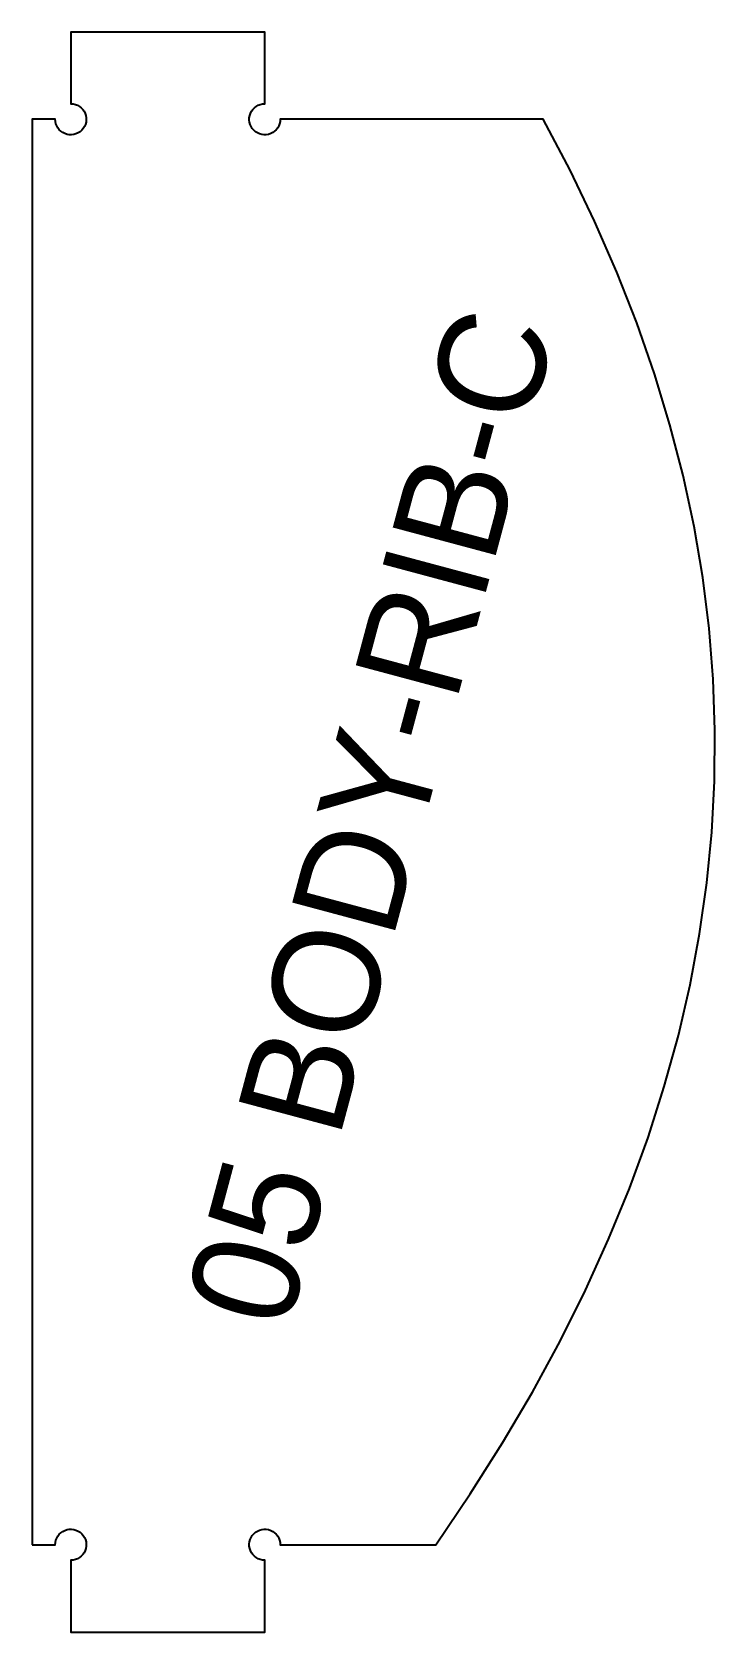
# Model space of a CAD drawing. Header units: millimetres. Extents: x 0 to 141, y 0 to 330.
import ezdxf
from ezdxf.enums import TextEntityAlignment as Align

# ---------------------------------------------------------------- set-up
doc = ezdxf.new("R2010")
doc.units = ezdxf.units.MM
doc.layers.add('CUT', color=1, linetype='Continuous')
doc.layers.add('ENGRAVE-LABEL', color=3, linetype='Continuous')

msp = doc.modelspace()

# ---------------------------------------------------------------- linework, layer by layer
at = {"layer": 'CUT'}
msp.add_lwpolyline([(0, 18), (4.8, 18, -2.414214), (8, 14.8), (8, 0), (48, 0), (48, 14.8, -2.414214), (51.2, 18), (83.27, 18), (90.38, 28.5), (97.02, 39), (103.19, 49.5), (108.89, 60), (114.13, 70.5), (118.9, 81), (123.2, 91.5), (127.03, 102), (130.39, 112.5), (133.29, 123), (135.72, 133.5), (137.68, 144), (139.17, 154.5), (140.2, 165), (140.75, 175.5), (140.84, 186), (140.47, 196.5), (139.62, 207), (138.31, 217.5), (136.53, 228), (134.28, 238.5), (131.56, 249), (128.37, 259.5), (124.72, 270), (120.6, 280.5), (116.01, 291), (110.96, 301.5), (105.43, 312), (51.2, 312, -2.414214), (48, 315.2), (48, 330), (8, 330), (8, 315.2, -2.414214), (4.8, 312), (0, 312)], format="xyb", close=True, dxfattribs=at)

# ---------------------------------------------------------------- texts
at = {"layer": 'ENGRAVE-LABEL'}
msp.add_text('05 BODY-RIB-C', height=22, rotation=75, dxfattribs=at).set_placement((69.79, 168.14), align=Align.MIDDLE_CENTER)

doc.saveas('drawing.dxf')
